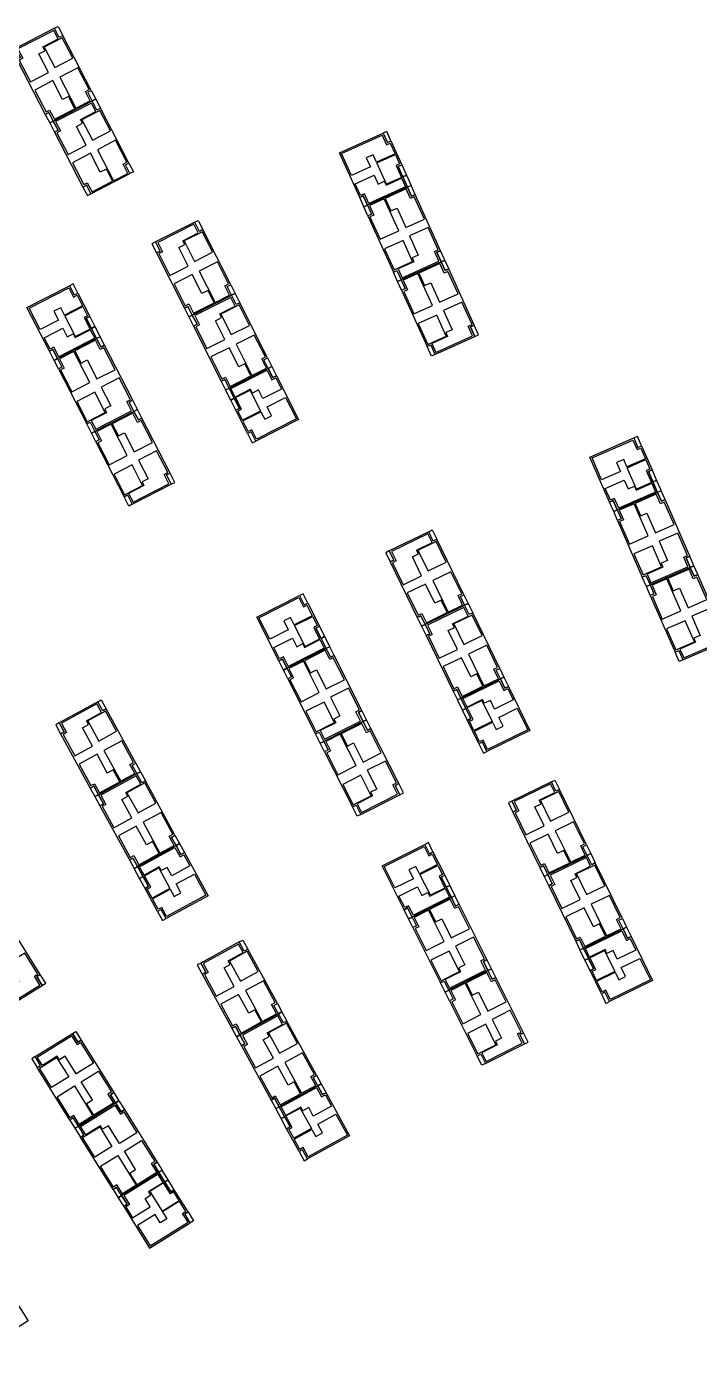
# Model space of a CAD drawing. Header units: millimetres. Extents: x 2243236 to 2245245, y 377909 to 380965.
# Drawn here: x 2244825.4 to 2245019.8, y 378520.7 to 378901.6 of the extents above; entities that cross this region are included whole.
import ezdxf

# ---------------------------------------------------------------- set-up
doc = ezdxf.new("R2010")
doc.units = ezdxf.units.MM
doc.layers.add('планировка_квартир_1_тип_контур', color=249, linetype='Continuous')

msp = doc.modelspace()

# ---------------------------------------------------------------- linework, layer by layer
at = {"layer": 'планировка_квартир_1_тип_контур', "color": 8}
for points in [[(2244844.43, 378880.13), (2244843.15, 378882.61), (2244844.16, 378883.14), (2244835.94, 378898.97), (2244834.93, 378898.45), (2244833.55, 378901.1), (2244822.31, 378895.27), (2244822.31, 378895.27), (2244823.69, 378892.61), (2244822.67, 378892.08), (2244830.89, 378876.25), (2244831.91, 378876.78), (2244833.19, 378874.3), (2244844.43, 378880.13)], [(2244855.31, 378859.17), (2244854.03, 378861.65), (2244855.04, 378862.17), (2244846.82, 378878.01), (2244845.81, 378877.48), (2244844.43, 378880.13), (2244833.19, 378874.3), (2244833.19, 378874.3), (2244834.57, 378871.65), (2244833.55, 378871.12), (2244841.77, 378855.28), (2244842.79, 378855.81), (2244844.07, 378853.34), (2244855.31, 378859.17)], [(2244923.91, 378850.02), (2244925.06, 378847.47), (2244924.02, 378847), (2244931.37, 378830.75), (2244932.41, 378831.22), (2244933.64, 378828.5), (2244945.18, 378833.71), (2244945.18, 378833.71), (2244943.95, 378836.44), (2244945, 378836.91), (2244937.64, 378853.17), (2244936.6, 378852.69), (2244935.45, 378855.24), (2244923.91, 378850.02)], [(2244884.64, 378824.04), (2244883.39, 378826.53), (2244884.41, 378827.05), (2244876.39, 378842.98), (2244875.37, 378842.47), (2244874.02, 378845.14), (2244862.71, 378839.45), (2244862.71, 378839.45), (2244864.06, 378836.78), (2244863.03, 378836.26), (2244871.05, 378820.32), (2244872.08, 378820.84), (2244873.33, 378818.35), (2244884.64, 378824.04)], [(2244933.64, 378828.5), (2244934.79, 378825.95), (2244933.75, 378825.48), (2244941.1, 378809.23), (2244942.14, 378809.7), (2244943.38, 378806.97), (2244954.91, 378812.19), (2244954.91, 378812.19), (2244953.68, 378814.92), (2244954.73, 378815.39), (2244947.38, 378831.65), (2244946.33, 378831.17), (2244945.18, 378833.72), (2244933.64, 378828.5)], [(2244895.26, 378802.94), (2244894.01, 378805.44), (2244895.03, 378805.95), (2244887.01, 378821.88), (2244885.99, 378821.37), (2244884.64, 378824.04), (2244873.33, 378818.35), (2244873.33, 378818.35), (2244874.68, 378815.68), (2244873.65, 378815.16), (2244881.67, 378799.22), (2244882.7, 378799.74), (2244883.95, 378797.25), (2244895.26, 378802.94)], [(2244834.43, 378805.79), (2244835.7, 378803.31), (2244834.68, 378802.78), (2244842.83, 378786.91), (2244843.84, 378787.43), (2244845.21, 378784.77), (2244856.47, 378790.55), (2244856.47, 378790.55), (2244855.11, 378793.21), (2244856.13, 378793.74), (2244847.99, 378809.61), (2244846.97, 378809.08), (2244845.69, 378811.57), (2244834.43, 378805.79)], [(2244845.21, 378784.77), (2244846.48, 378782.29), (2244845.46, 378781.77), (2244853.61, 378765.89), (2244854.62, 378766.42), (2244855.99, 378763.75), (2244867.26, 378769.53), (2244867.26, 378769.53), (2244865.89, 378772.19), (2244866.91, 378772.72), (2244858.77, 378788.59), (2244857.75, 378788.07), (2244856.47, 378790.55), (2244845.21, 378784.77)], [(2244996.01, 378762.1), (2244997.13, 378759.55), (2244996.08, 378759.09), (2245003.23, 378742.74), (2245004.27, 378743.2), (2245005.47, 378740.46), (2245017.08, 378745.53), (2245017.08, 378745.53), (2245015.88, 378748.27), (2245016.93, 378748.73), (2245009.79, 378765.08), (2245008.73, 378764.62), (2245007.62, 378767.18), (2244996.01, 378762.1)], [(2244951.92, 378734.59), (2244950.7, 378737.1), (2244951.73, 378737.6), (2244943.92, 378753.63), (2244942.89, 378753.13), (2244941.58, 378755.82), (2244930.19, 378750.28), (2244930.19, 378750.28), (2244931.5, 378747.59), (2244930.47, 378747.09), (2244938.28, 378731.05), (2244939.32, 378731.55), (2244940.54, 378729.04), (2244951.92, 378734.59)], [(2245005.47, 378740.46), (2245006.59, 378737.9), (2245005.54, 378737.45), (2245012.69, 378721.1), (2245013.73, 378721.56), (2245014.93, 378718.82), (2245026.54, 378723.89), (2245026.54, 378723.89), (2245025.34, 378726.63), (2245026.39, 378727.09), (2245019.25, 378743.43), (2245018.19, 378742.97), (2245017.08, 378745.53), (2245005.47, 378740.46)], [(2244962.27, 378713.35), (2244961.04, 378715.86), (2244962.07, 378716.36), (2244954.26, 378732.4), (2244953.23, 378731.9), (2244951.92, 378734.59), (2244940.54, 378729.04), (2244940.54, 378729.04), (2244941.85, 378726.35), (2244940.81, 378725.85), (2244948.62, 378709.81), (2244949.66, 378710.31), (2244950.88, 378707.81), (2244962.27, 378713.35)], [(2244900.66, 378716.42), (2244901.92, 378713.93), (2244900.9, 378713.42), (2244908.93, 378697.49), (2244909.95, 378698), (2244911.3, 378695.33), (2244922.6, 378701.03), (2244922.6, 378701.03), (2244921.26, 378703.7), (2244922.28, 378704.22), (2244914.25, 378720.15), (2244913.22, 378719.63), (2244911.97, 378722.13), (2244900.66, 378716.42)], [(2244857.33, 378686.01), (2244856, 378688.46), (2244857, 378689.01), (2244848.45, 378704.67), (2244847.45, 378704.12), (2244846.01, 378706.75), (2244834.9, 378700.68), (2244834.9, 378700.68), (2244836.33, 378698.05), (2244835.32, 378697.5), (2244843.87, 378681.84), (2244844.88, 378682.39), (2244846.22, 378679.94), (2244857.33, 378686.01)], [(2244911.3, 378695.33), (2244912.55, 378692.84), (2244911.53, 378692.33), (2244919.57, 378676.4), (2244920.59, 378676.91), (2244921.93, 378674.24), (2244933.24, 378679.94), (2244933.24, 378679.94), (2244931.89, 378682.61), (2244932.92, 378683.13), (2244924.89, 378699.06), (2244923.86, 378698.54), (2244922.6, 378701.03), (2244911.3, 378695.33)], [(2244868.65, 378665.28), (2244867.32, 378667.73), (2244868.32, 378668.28), (2244859.77, 378683.94), (2244858.77, 378683.39), (2244857.33, 378686.01), (2244846.22, 378679.94), (2244846.22, 378679.94), (2244847.65, 378677.32), (2244846.64, 378676.77), (2244855.19, 378661.11), (2244856.2, 378661.66), (2244857.54, 378659.21), (2244868.65, 378665.28)], [(2244987.32, 378662.43), (2244986.1, 378664.94), (2244987.12, 378665.44), (2244979.31, 378681.47), (2244978.29, 378680.97), (2244976.98, 378683.66), (2244965.59, 378678.12), (2244965.59, 378678.12), (2244966.9, 378675.43), (2244965.87, 378674.93), (2244973.68, 378658.89), (2244974.71, 378659.39), (2244975.93, 378656.88), (2244987.32, 378662.43)], [(2244997.66, 378641.19), (2244996.44, 378643.7), (2244997.47, 378644.2), (2244989.65, 378660.24), (2244988.63, 378659.74), (2244987.32, 378662.43), (2244975.93, 378656.88), (2244975.93, 378656.88), (2244977.24, 378654.19), (2244976.21, 378653.69), (2244984.02, 378637.65), (2244985.06, 378638.15), (2244986.28, 378635.64), (2244997.66, 378641.19)], [(2244936.78, 378644.62), (2244938.03, 378642.12), (2244937.01, 378641.61), (2244945, 378625.66), (2244946.02, 378626.17), (2244947.36, 378623.5), (2244958.68, 378629.17), (2244958.68, 378629.17), (2244957.34, 378631.84), (2244958.37, 378632.36), (2244950.38, 378648.31), (2244949.35, 378647.79), (2244948.1, 378650.29), (2244936.78, 378644.62)], [(2244806.79, 378638.28), (2244808.26, 378635.91), (2244807.29, 378635.31), (2244816.72, 378620.16), (2244817.69, 378620.77), (2244819.27, 378618.23), (2244830.02, 378624.92), (2244830.02, 378624.92), (2244828.44, 378627.46), (2244829.42, 378628.07), (2244819.99, 378643.21), (2244819.01, 378642.6), (2244817.54, 378644.97), (2244806.79, 378638.28)], [(2244898.2, 378616.71), (2244896.87, 378619.16), (2244897.87, 378619.71), (2244889.32, 378635.36), (2244888.32, 378634.82), (2244886.88, 378637.44), (2244875.77, 378631.37), (2244875.77, 378631.37), (2244877.2, 378628.75), (2244876.19, 378628.2), (2244884.74, 378612.54), (2244885.75, 378613.09), (2244887.09, 378610.64), (2244898.2, 378616.71)], [(2244947.36, 378623.5), (2244948.61, 378621), (2244947.59, 378620.49), (2244955.58, 378604.54), (2244956.6, 378605.05), (2244957.94, 378602.38), (2244969.26, 378608.05), (2244969.26, 378608.05), (2244967.92, 378610.73), (2244968.95, 378611.24), (2244960.96, 378627.19), (2244959.93, 378626.68), (2244958.68, 378629.17), (2244947.36, 378623.5)], [(2244909.52, 378595.98), (2244908.18, 378598.43), (2244909.19, 378598.97), (2244900.64, 378614.63), (2244899.64, 378614.08), (2244898.2, 378616.71), (2244887.09, 378610.64), (2244887.09, 378610.64), (2244888.52, 378608.02), (2244887.51, 378607.47), (2244896.06, 378591.81), (2244897.07, 378592.36), (2244898.41, 378589.91), (2244909.52, 378595.98)], [(2244840.43, 378584.31), (2244838.96, 378586.68), (2244837.99, 378586.07), (2244828.56, 378601.22), (2244829.53, 378601.82), (2244827.95, 378604.36), (2244838.7, 378611.05), (2244838.7, 378611.05), (2244840.28, 378608.52), (2244841.25, 378609.12), (2244850.68, 378593.98), (2244849.71, 378593.37), (2244851.18, 378591), (2244840.43, 378584.31)], [(2244852.92, 378564.26), (2244851.44, 378566.63), (2244850.48, 378566.02), (2244841.05, 378581.17), (2244842.01, 378581.77), (2244840.43, 378584.31), (2244851.18, 378591), (2244851.18, 378591), (2244852.76, 378588.46), (2244853.74, 378589.07), (2244863.17, 378573.93), (2244862.19, 378573.32), (2244863.67, 378570.95), (2244852.92, 378564.26)]]:
    msp.add_lwpolyline(points, dxfattribs=at)
at = {"layer": 'планировка_квартир_1_тип_контур', "color": 1}
for points in [[(2244822.99, 378895.12), (2244824.39, 378892.44), (2244823.35, 378891.9), (2244826.6, 378885.63), (2244831.81, 378888.34), (2244829.02, 378893.72), (2244830.76, 378894.62), (2244830.2, 378895.7), (2244834.63, 378898), (2244833.34, 378900.49)], [(2244833.87, 378874.16), (2244835.27, 378871.48), (2244834.22, 378870.94), (2244837.48, 378864.67), (2244842.69, 378867.37), (2244839.9, 378872.75), (2244841.64, 378873.66), (2244841.08, 378874.74), (2244845.51, 378877.03), (2244844.22, 378879.52)], [(2244919.27, 378858.62), (2244916.42, 378864.92), (2244928.17, 378870.24), (2244929.41, 378867.5), (2244930.45, 378867.97), (2244931.86, 378864.86), (2244926.54, 378862.45), (2244925.56, 378864.61), (2244923.54, 378863.7), (2244924.72, 378861.09)], [(2244863.39, 378839.29), (2244864.75, 378836.59), (2244863.7, 378836.07), (2244866.88, 378829.76), (2244872.12, 378832.4), (2244869.4, 378837.81), (2244871.15, 378838.7), (2244870.61, 378839.79), (2244875.06, 378842.03), (2244873.8, 378844.53)], [(2244944.51, 378833.9), (2244943.26, 378836.65), (2244944.33, 378837.13), (2244941.42, 378843.57), (2244936.07, 378841.15), (2244938.57, 378835.62), (2244936.78, 378834.81), (2244937.28, 378833.7), (2244932.74, 378831.65), (2244933.89, 378829.1)], [(2244829.37, 378814.15), (2244826.21, 378820.31), (2244837.69, 378826.19), (2244839.06, 378823.52), (2244840.08, 378824.04), (2244841.64, 378821), (2244836.44, 378818.33), (2244835.36, 378820.44), (2244833.39, 378819.43), (2244834.69, 378816.89)], [(2244874.01, 378818.19), (2244875.37, 378815.5), (2244874.32, 378814.97), (2244877.5, 378808.66), (2244882.74, 378811.3), (2244880.02, 378816.71), (2244881.77, 378817.6), (2244881.23, 378818.69), (2244885.68, 378820.93), (2244884.42, 378823.43)], [(2244954.24, 378812.38), (2244953, 378815.13), (2244954.07, 378815.61), (2244951.16, 378822.04), (2244945.81, 378819.62), (2244948.3, 378814.1), (2244946.51, 378813.29), (2244947.01, 378812.18), (2244942.47, 378810.13), (2244943.63, 378807.57)], [(2244855.79, 378790.7), (2244854.42, 378793.39), (2244855.46, 378793.92), (2244852.24, 378800.2), (2244847.01, 378797.53), (2244849.78, 378792.13), (2244848.03, 378791.24), (2244848.58, 378790.15), (2244844.15, 378787.88), (2244845.43, 378785.38)], [(2244900.26, 378794.54), (2244903.37, 378788.36), (2244891.85, 378782.56), (2244890.5, 378785.25), (2244889.48, 378784.73), (2244887.94, 378787.79), (2244893.15, 378790.41), (2244894.22, 378788.3), (2244896.2, 378789.29), (2244894.91, 378791.85)], [(2244991.48, 378770.77), (2244988.71, 378777.1), (2245000.53, 378782.27), (2245001.74, 378779.52), (2245002.78, 378779.97), (2245004.15, 378776.84), (2244998.8, 378774.5), (2244997.85, 378776.67), (2244995.82, 378775.79), (2244996.97, 378773.17)], [(2244866.57, 378769.68), (2244865.2, 378772.37), (2244866.24, 378772.91), (2244863.02, 378779.19), (2244857.79, 378776.51), (2244860.56, 378771.12), (2244858.81, 378770.22), (2244859.36, 378769.13), (2244854.93, 378766.86), (2244856.21, 378764.37)], [(2244930.87, 378750.11), (2244932.19, 378747.4), (2244931.14, 378746.89), (2244934.23, 378740.54), (2244939.51, 378743.11), (2244936.86, 378748.56), (2244938.63, 378749.42), (2244938.09, 378750.51), (2244942.57, 378752.7), (2244941.35, 378755.22)], [(2245016.41, 378745.72), (2245015.2, 378748.49), (2245016.27, 378748.96), (2245013.44, 378755.43), (2245008.06, 378753.08), (2245010.49, 378747.52), (2245008.69, 378746.74), (2245009.17, 378745.62), (2245004.61, 378743.62), (2245005.73, 378741.06)], [(2244895.66, 378724.82), (2244892.54, 378731), (2244904.06, 378736.81), (2244905.41, 378734.12), (2244906.43, 378734.64), (2244907.97, 378731.58), (2244902.76, 378728.95), (2244901.69, 378731.07), (2244899.72, 378730.07), (2244901, 378727.52)], [(2244941.21, 378728.88), (2244942.54, 378726.16), (2244941.48, 378725.65), (2244944.58, 378719.3), (2244949.85, 378721.87), (2244947.2, 378727.32), (2244948.97, 378728.18), (2244948.44, 378729.28), (2244952.92, 378731.46), (2244951.69, 378733.98)], [(2245025.87, 378724.08), (2245024.66, 378726.85), (2245025.73, 378727.32), (2245022.9, 378733.78), (2245017.52, 378731.43), (2245019.95, 378725.88), (2245018.15, 378725.09), (2245018.63, 378723.98), (2245014.07, 378721.98), (2245015.19, 378719.41)], [(2244921.92, 378701.19), (2244920.56, 378703.88), (2244921.61, 378704.41), (2244918.43, 378710.72), (2244913.19, 378708.07), (2244915.92, 378702.66), (2244914.16, 378701.78), (2244914.71, 378700.69), (2244910.26, 378698.44), (2244911.52, 378695.94)], [(2244835.58, 378700.54), (2244837.03, 378697.89), (2244836, 378697.33), (2244839.39, 378691.14), (2244844.54, 378693.95), (2244841.64, 378699.27), (2244843.36, 378700.21), (2244842.78, 378701.28), (2244847.15, 378703.67), (2244845.81, 378706.13)], [(2244967.15, 378704.88), (2244970.18, 378698.66), (2244958.58, 378693.02), (2244957.27, 378695.72), (2244956.24, 378695.22), (2244954.74, 378698.29), (2244959.99, 378700.85), (2244961.03, 378698.72), (2244963.02, 378699.69), (2244961.77, 378702.26)], [(2244932.56, 378680.1), (2244931.2, 378682.79), (2244932.25, 378683.32), (2244929.07, 378689.63), (2244923.83, 378686.98), (2244926.55, 378681.57), (2244924.8, 378680.69), (2244925.35, 378679.6), (2244920.89, 378677.35), (2244922.16, 378674.85)], [(2244846.9, 378679.81), (2244848.35, 378677.16), (2244847.32, 378676.6), (2244850.71, 378670.4), (2244855.86, 378673.22), (2244852.95, 378678.54), (2244854.68, 378679.48), (2244854.1, 378680.55), (2244858.47, 378682.94), (2244857.13, 378685.4)], [(2244966.27, 378677.95), (2244967.59, 378675.24), (2244966.54, 378674.73), (2244969.63, 378668.38), (2244974.91, 378670.95), (2244972.25, 378676.4), (2244974.02, 378677.26), (2244973.49, 378678.35), (2244977.97, 378680.54), (2244976.74, 378683.06)], [(2244931.8, 378653.03), (2244928.7, 378659.21), (2244940.23, 378664.99), (2244941.58, 378662.3), (2244942.6, 378662.82), (2244944.13, 378659.76), (2244938.91, 378657.14), (2244937.85, 378659.26), (2244935.87, 378658.27), (2244937.15, 378655.71)], [(2244976.61, 378656.72), (2244977.93, 378654), (2244976.88, 378653.49), (2244979.97, 378647.14), (2244985.25, 378649.71), (2244982.6, 378655.16), (2244984.37, 378656.02), (2244983.83, 378657.12), (2244988.31, 378659.3), (2244987.09, 378661.82)], [(2244873.93, 378657.05), (2244877.24, 378650.98), (2244865.92, 378644.8), (2244864.48, 378647.44), (2244863.48, 378646.89), (2244861.84, 378649.89), (2244866.96, 378652.69), (2244868.1, 378650.61), (2244870.04, 378651.67), (2244868.67, 378654.18)], [(2244876.45, 378631.24), (2244877.9, 378628.59), (2244876.87, 378628.03), (2244880.25, 378621.83), (2244885.41, 378624.64), (2244882.5, 378629.96), (2244884.23, 378630.91), (2244883.65, 378631.98), (2244888.02, 378634.36), (2244886.68, 378636.82)], [(2244958, 378629.33), (2244956.65, 378632.03), (2244957.7, 378632.55), (2244954.53, 378638.86), (2244949.29, 378636.23), (2244952, 378630.82), (2244950.24, 378629.94), (2244950.79, 378628.85), (2244946.33, 378626.61), (2244947.58, 378624.11)], [(2244829.33, 378625.01), (2244827.74, 378627.58), (2244828.73, 378628.2), (2244825, 378634.19), (2244820.02, 378631.09), (2244823.22, 378625.94), (2244821.55, 378624.9), (2244822.19, 378623.87), (2244817.96, 378621.23), (2244819.44, 378618.85)], [(2245002.55, 378632.72), (2245005.57, 378626.5), (2244993.98, 378620.86), (2244992.66, 378623.56), (2244991.64, 378623.06), (2244990.14, 378626.13), (2244995.39, 378628.69), (2244996.42, 378626.56), (2244998.42, 378627.53), (2244997.16, 378630.1)], [(2244968.58, 378608.21), (2244967.23, 378610.91), (2244968.28, 378611.43), (2244965.11, 378617.75), (2244959.87, 378615.12), (2244962.58, 378609.7), (2244960.82, 378608.82), (2244961.37, 378607.73), (2244956.91, 378605.5), (2244958.16, 378602.99)], [(2244887.77, 378610.51), (2244889.22, 378607.86), (2244888.19, 378607.3), (2244891.57, 378601.1), (2244896.73, 378603.91), (2244893.82, 378609.23), (2244895.55, 378610.17), (2244894.97, 378611.24), (2244899.34, 378613.63), (2244898, 378616.09)], [(2244838.47, 378610.39), (2244840.07, 378607.83), (2244841.07, 378608.45), (2244844.8, 378602.46), (2244839.82, 378599.35), (2244836.61, 378604.5), (2244834.94, 378603.46), (2244834.3, 378604.49), (2244830.07, 378601.85), (2244828.58, 378604.23)], [(2244850.96, 378590.34), (2244852.56, 378587.78), (2244853.55, 378588.4), (2244857.29, 378582.4), (2244852.3, 378579.3), (2244849.1, 378584.44), (2244847.43, 378583.4), (2244846.78, 378584.44), (2244842.55, 378581.8), (2244841.07, 378584.18)], [(2244914.79, 378587.74), (2244918.11, 378581.68), (2244906.79, 378575.49), (2244905.35, 378578.13), (2244904.34, 378577.58), (2244902.71, 378580.59), (2244907.83, 378583.38), (2244908.97, 378581.3), (2244910.91, 378582.36), (2244909.54, 378584.87)], [(2244857.5, 378555.62), (2244861.15, 378549.75), (2244872.1, 378556.57), (2244870.51, 378559.12), (2244871.48, 378559.72), (2244869.67, 378562.62), (2244864.72, 378559.54), (2244865.97, 378557.53), (2244864.09, 378556.36), (2244862.58, 378558.78)]]:
    msp.add_lwpolyline(points, close=True, dxfattribs=at)
at = {"layer": 'планировка_квартир_1_тип_контур', "color": 6}
for points in [[(2244833.55, 378901.1), (2244834.57, 378901.63), (2244835.94, 378898.97), (2244834.93, 378898.45), (2244833.55, 378901.1)], [(2244843.15, 378882.61), (2244844.16, 378883.14), (2244845.45, 378880.66), (2244844.43, 378880.13)], [(2244844.43, 378880.13), (2244845.45, 378880.66), (2244846.82, 378878.01), (2244845.81, 378877.48), (2244844.43, 378880.13)], [(2244830.89, 378876.25), (2244832.17, 378873.77), (2244833.19, 378874.3), (2244831.91, 378876.78)], [(2244833.55, 378871.12), (2244834.57, 378871.65), (2244833.19, 378874.3), (2244832.17, 378873.77)], [(2244929.63, 378868.11), (2244930.67, 378868.58), (2244929.44, 378871.32), (2244928.39, 378870.85)], [(2244929.63, 378868.11), (2244930.67, 378868.58), (2244929.44, 378871.32), (2244928.39, 378870.85)], [(2244854.03, 378861.65), (2244855.04, 378862.17), (2244856.33, 378859.69), (2244855.31, 378859.17)], [(2244934.11, 378858.22), (2244932.74, 378861.24), (2244933.78, 378861.71), (2244935.15, 378858.69)], [(2244934.11, 378858.22), (2244932.74, 378861.24), (2244933.78, 378861.71), (2244935.15, 378858.69)], [(2244935.45, 378855.24), (2244934.11, 378858.22), (2244935.15, 378858.69), (2244936.49, 378855.71)], [(2244935.45, 378855.24), (2244934.11, 378858.22), (2244935.15, 378858.69), (2244936.49, 378855.71)], [(2244841.77, 378855.28), (2244843.05, 378852.81), (2244844.07, 378853.34), (2244842.79, 378855.81)], [(2244937.64, 378853.17), (2244936.49, 378855.71), (2244935.45, 378855.24), (2244936.6, 378852.69)], [(2244922.87, 378849.55), (2244921.65, 378852.23), (2244922.69, 378852.7), (2244923.91, 378850.02)], [(2244922.87, 378849.55), (2244921.65, 378852.23), (2244922.69, 378852.7), (2244923.91, 378850.02)], [(2244925.06, 378847.47), (2244924.02, 378847), (2244922.87, 378849.55), (2244923.91, 378850.02)], [(2244874.02, 378845.14), (2244875.04, 378845.65), (2244876.39, 378842.98), (2244875.37, 378842.47), (2244874.02, 378845.14)], [(2244863.03, 378836.26), (2244864.06, 378836.78), (2244862.71, 378839.45), (2244861.68, 378838.93)], [(2244945, 378836.91), (2244943.95, 378836.44), (2244945.18, 378833.71), (2244946.23, 378834.19)], [(2244947.38, 378831.65), (2244946.23, 378834.19), (2244945.18, 378833.72), (2244946.33, 378831.17)], [(2244933.64, 378828.5), (2244932.6, 378828.03), (2244931.37, 378830.75), (2244932.41, 378831.22), (2244933.64, 378828.5)], [(2244839.25, 378824.14), (2244840.27, 378824.66), (2244838.9, 378827.33), (2244837.88, 378826.81)], [(2244839.25, 378824.14), (2244840.27, 378824.66), (2244838.9, 378827.33), (2244837.88, 378826.81)], [(2244883.39, 378826.53), (2244884.41, 378827.05), (2244885.66, 378824.56), (2244884.64, 378824.04)], [(2244934.79, 378825.95), (2244933.75, 378825.48), (2244932.6, 378828.03), (2244933.64, 378828.5)], [(2244884.64, 378824.04), (2244885.66, 378824.56), (2244887.01, 378821.88), (2244885.99, 378821.37), (2244884.64, 378824.04)], [(2244871.05, 378820.32), (2244872.3, 378817.83), (2244873.33, 378818.35), (2244872.08, 378820.84)], [(2244844.21, 378814.48), (2244842.69, 378817.44), (2244843.71, 378817.96), (2244845.22, 378815)], [(2244844.21, 378814.48), (2244842.69, 378817.44), (2244843.71, 378817.96), (2244845.22, 378815)], [(2244845.69, 378811.57), (2244844.21, 378814.48), (2244845.22, 378815), (2244846.72, 378812.09)], [(2244845.69, 378811.57), (2244844.21, 378814.48), (2244845.22, 378815), (2244846.72, 378812.09)], [(2244873.65, 378815.16), (2244874.68, 378815.68), (2244873.33, 378818.35), (2244872.3, 378817.83)], [(2244954.73, 378815.39), (2244953.68, 378814.92), (2244954.91, 378812.19), (2244955.96, 378812.67)], [(2244847.99, 378809.61), (2244846.72, 378812.09), (2244845.69, 378811.57), (2244846.97, 378809.08)], [(2244833.41, 378805.27), (2244832.07, 378807.89), (2244833.08, 378808.41), (2244834.43, 378805.79)], [(2244833.41, 378805.27), (2244832.07, 378807.89), (2244833.08, 378808.41), (2244834.43, 378805.79)], [(2244943.38, 378806.97), (2244942.34, 378806.5), (2244941.1, 378809.23), (2244942.14, 378809.7), (2244943.38, 378806.97)], [(2244835.7, 378803.31), (2244834.68, 378802.78), (2244833.41, 378805.27), (2244834.43, 378805.79)], [(2244894.01, 378805.44), (2244895.03, 378805.95), (2244896.28, 378803.46), (2244895.26, 378802.94)], [(2244896.28, 378803.46), (2244897.61, 378800.83), (2244896.59, 378800.31), (2244895.26, 378802.94)], [(2244896.28, 378803.46), (2244897.61, 378800.83), (2244896.59, 378800.31), (2244895.26, 378802.94)], [(2244881.67, 378799.22), (2244882.93, 378796.73), (2244883.95, 378797.25), (2244882.7, 378799.74)], [(2244883.95, 378797.25), (2244885.42, 378794.32), (2244884.4, 378793.81), (2244882.93, 378796.73)], [(2244883.95, 378797.25), (2244885.42, 378794.32), (2244884.4, 378793.81), (2244882.93, 378796.73)], [(2244856.13, 378793.74), (2244855.11, 378793.21), (2244856.47, 378790.55), (2244857.5, 378791.08)], [(2244885.42, 378794.32), (2244886.91, 378791.36), (2244885.89, 378790.85), (2244884.4, 378793.81)], [(2244885.42, 378794.32), (2244886.91, 378791.36), (2244885.89, 378790.85), (2244884.4, 378793.81)], [(2244858.77, 378788.59), (2244857.5, 378791.08), (2244856.47, 378790.55), (2244857.75, 378788.07)], [(2244845.21, 378784.77), (2244844.19, 378784.25), (2244842.83, 378786.91), (2244843.84, 378787.43), (2244845.21, 378784.77)], [(2244846.48, 378782.29), (2244845.46, 378781.77), (2244844.19, 378784.25), (2244845.21, 378784.77)], [(2244890.3, 378784.63), (2244889.28, 378784.12), (2244890.63, 378781.43), (2244891.65, 378781.95)], [(2244890.3, 378784.63), (2244889.28, 378784.12), (2244890.63, 378781.43), (2244891.65, 378781.95)], [(2245001.97, 378780.12), (2245003.02, 378780.58), (2245001.81, 378783.33), (2245000.76, 378782.87)], [(2245001.97, 378780.12), (2245003.02, 378780.58), (2245001.81, 378783.33), (2245000.76, 378782.87)], [(2245006.31, 378770.18), (2245004.99, 378773.22), (2245006.03, 378773.67), (2245007.36, 378770.63)], [(2245006.31, 378770.18), (2245004.99, 378773.22), (2245006.03, 378773.67), (2245007.36, 378770.63)], [(2244866.91, 378772.72), (2244865.89, 378772.19), (2244867.26, 378769.53), (2244868.28, 378770.06)], [(2245007.62, 378767.18), (2245006.31, 378770.18), (2245007.36, 378770.63), (2245008.67, 378767.64)], [(2245007.62, 378767.18), (2245006.31, 378770.18), (2245007.36, 378770.63), (2245008.67, 378767.64)], [(2244855.99, 378763.75), (2244854.97, 378763.23), (2244853.61, 378765.89), (2244854.62, 378766.42), (2244855.99, 378763.75)], [(2245009.79, 378765.08), (2245008.67, 378767.64), (2245007.62, 378767.18), (2245008.73, 378764.62)], [(2244994.97, 378761.65), (2244993.79, 378764.34), (2244994.83, 378764.8), (2244996.01, 378762.1)], [(2244994.97, 378761.65), (2244993.79, 378764.34), (2244994.83, 378764.8), (2244996.01, 378762.1)], [(2244997.13, 378759.55), (2244996.08, 378759.09), (2244994.97, 378761.65), (2244996.01, 378762.1)], [(2244941.58, 378755.82), (2244942.61, 378756.32), (2244943.92, 378753.63), (2244942.89, 378753.13), (2244941.58, 378755.82)], [(2244930.47, 378747.09), (2244931.5, 378747.59), (2244930.19, 378750.28), (2244929.16, 378749.77)], [(2245016.93, 378748.73), (2245015.88, 378748.27), (2245017.08, 378745.53), (2245018.13, 378745.99)], [(2245005.47, 378740.46), (2245004.43, 378740), (2245003.23, 378742.74), (2245004.27, 378743.2), (2245005.47, 378740.46)], [(2245019.25, 378743.43), (2245018.13, 378745.99), (2245017.08, 378745.53), (2245018.19, 378742.97)], [(2245006.59, 378737.9), (2245005.54, 378737.45), (2245004.43, 378740), (2245005.47, 378740.46)], [(2244905.61, 378734.74), (2244906.63, 378735.25), (2244905.28, 378737.94), (2244904.26, 378737.42)], [(2244905.61, 378734.74), (2244906.63, 378735.25), (2244905.28, 378737.94), (2244904.26, 378737.42)], [(2244950.7, 378737.1), (2244951.73, 378737.6), (2244952.95, 378735.09), (2244951.92, 378734.59)], [(2244951.92, 378734.59), (2244952.95, 378735.09), (2244954.26, 378732.4), (2244953.23, 378731.9), (2244951.92, 378734.59)], [(2244938.28, 378731.05), (2244939.5, 378728.54), (2244940.54, 378729.04), (2244939.32, 378731.55)], [(2244910.5, 378725.05), (2244909.01, 378728.01), (2244910.03, 378728.53), (2244911.52, 378725.56)], [(2244910.5, 378725.05), (2244909.01, 378728.01), (2244910.03, 378728.53), (2244911.52, 378725.56)], [(2244940.81, 378725.85), (2244941.85, 378726.35), (2244940.54, 378729.04), (2244939.5, 378728.54)], [(2244911.97, 378722.13), (2244910.5, 378725.05), (2244911.52, 378725.56), (2244912.99, 378722.64)], [(2244911.97, 378722.13), (2244910.5, 378725.05), (2244911.52, 378725.56), (2244912.99, 378722.64)], [(2244914.25, 378720.15), (2244912.99, 378722.64), (2244911.97, 378722.13), (2244913.22, 378719.63)], [(2245014.93, 378718.82), (2245013.89, 378718.36), (2245012.69, 378721.1), (2245013.73, 378721.56), (2245014.93, 378718.82)], [(2244899.64, 378715.91), (2244898.31, 378718.54), (2244899.33, 378719.05), (2244900.66, 378716.42)], [(2244899.64, 378715.91), (2244898.31, 378718.54), (2244899.33, 378719.05), (2244900.66, 378716.42)], [(2244901.92, 378713.93), (2244900.9, 378713.42), (2244899.64, 378715.91), (2244900.66, 378716.42)], [(2244961.04, 378715.86), (2244962.07, 378716.36), (2244963.29, 378713.85), (2244962.27, 378713.35)], [(2244963.29, 378713.85), (2244964.58, 378711.2), (2244963.55, 378710.7), (2244962.27, 378713.35)], [(2244963.29, 378713.85), (2244964.58, 378711.2), (2244963.55, 378710.7), (2244962.27, 378713.35)], [(2244948.62, 378709.81), (2244949.85, 378707.3), (2244950.88, 378707.81), (2244949.66, 378710.31)], [(2244846.01, 378706.75), (2244847.02, 378707.29), (2244848.45, 378704.67), (2244847.45, 378704.12), (2244846.01, 378706.75)], [(2244950.88, 378707.81), (2244952.31, 378704.86), (2244951.28, 378704.36), (2244949.85, 378707.3)], [(2244950.88, 378707.81), (2244952.31, 378704.86), (2244951.28, 378704.36), (2244949.85, 378707.3)], [(2244952.31, 378704.86), (2244953.76, 378701.88), (2244952.73, 378701.38), (2244951.28, 378704.36)], [(2244952.31, 378704.86), (2244953.76, 378701.88), (2244952.73, 378701.38), (2244951.28, 378704.36)], [(2244922.28, 378704.22), (2244921.26, 378703.7), (2244922.6, 378701.03), (2244923.63, 378701.55)], [(2244924.89, 378699.06), (2244923.63, 378701.55), (2244922.6, 378701.03), (2244923.86, 378698.54)], [(2244835.32, 378697.5), (2244836.33, 378698.05), (2244834.9, 378700.68), (2244833.89, 378700.13)], [(2244911.3, 378695.33), (2244910.28, 378694.82), (2244908.93, 378697.49), (2244909.95, 378698), (2244911.3, 378695.33)], [(2244912.55, 378692.84), (2244911.53, 378692.33), (2244910.28, 378694.82), (2244911.3, 378695.33)], [(2244957.06, 378695.11), (2244956.03, 378694.61), (2244957.35, 378691.9), (2244958.37, 378692.4)], [(2244957.06, 378695.11), (2244956.03, 378694.61), (2244957.35, 378691.9), (2244958.37, 378692.4)], [(2244856, 378688.46), (2244857, 378689.01), (2244858.34, 378686.56), (2244857.33, 378686.01)], [(2244857.33, 378686.01), (2244858.34, 378686.56), (2244859.77, 378683.94), (2244858.77, 378683.39), (2244857.33, 378686.01)], [(2244843.87, 378681.84), (2244845.21, 378679.39), (2244846.22, 378679.94), (2244844.88, 378682.39)], [(2244932.92, 378683.13), (2244931.89, 378682.61), (2244933.24, 378679.94), (2244934.27, 378680.46)], [(2244976.98, 378683.66), (2244978, 378684.16), (2244979.31, 378681.47), (2244978.29, 378680.97), (2244976.98, 378683.66)], [(2244846.64, 378676.77), (2244847.65, 378677.32), (2244846.22, 378679.94), (2244845.21, 378679.39)], [(2244965.87, 378674.93), (2244966.9, 378675.43), (2244965.59, 378678.12), (2244964.56, 378677.61)], [(2244921.93, 378674.24), (2244920.91, 378673.73), (2244919.57, 378676.4), (2244920.59, 378676.91), (2244921.93, 378674.24)], [(2244867.32, 378667.73), (2244868.32, 378668.28), (2244869.66, 378665.83), (2244868.65, 378665.28)], [(2244869.66, 378665.83), (2244871.07, 378663.25), (2244870.06, 378662.7), (2244868.65, 378665.28)], [(2244869.66, 378665.83), (2244871.07, 378663.25), (2244870.06, 378662.7), (2244868.65, 378665.28)], [(2244941.78, 378662.92), (2244942.8, 378663.43), (2244941.46, 378666.12), (2244940.43, 378665.61)], [(2244941.78, 378662.92), (2244942.8, 378663.43), (2244941.46, 378666.12), (2244940.43, 378665.61)], [(2244986.1, 378664.94), (2244987.12, 378665.44), (2244988.35, 378662.93), (2244987.32, 378662.43)], [(2244987.32, 378662.43), (2244988.35, 378662.93), (2244989.65, 378660.24), (2244988.63, 378659.74), (2244987.32, 378662.43)], [(2244855.19, 378661.11), (2244856.53, 378658.66), (2244857.54, 378659.21), (2244856.2, 378661.66)], [(2244857.54, 378659.21), (2244859.1, 378656.34), (2244858.1, 378655.79), (2244856.53, 378658.66)], [(2244857.54, 378659.21), (2244859.1, 378656.34), (2244858.1, 378655.79), (2244856.53, 378658.66)], [(2244973.68, 378658.89), (2244974.9, 378656.38), (2244975.93, 378656.88), (2244974.71, 378659.39)], [(2244859.1, 378656.34), (2244860.69, 378653.42), (2244859.69, 378652.88), (2244858.1, 378655.79)], [(2244859.1, 378656.34), (2244860.69, 378653.42), (2244859.69, 378652.88), (2244858.1, 378655.79)], [(2244946.64, 378653.22), (2244945.16, 378656.19), (2244946.18, 378656.7), (2244947.66, 378653.73)], [(2244946.64, 378653.22), (2244945.16, 378656.19), (2244946.18, 378656.7), (2244947.66, 378653.73)], [(2244976.21, 378653.69), (2244977.24, 378654.19), (2244975.93, 378656.88), (2244974.9, 378656.38)], [(2244948.1, 378650.29), (2244946.64, 378653.22), (2244947.66, 378653.73), (2244949.13, 378650.8)], [(2244948.1, 378650.29), (2244946.64, 378653.22), (2244947.66, 378653.73), (2244949.13, 378650.8)], [(2244950.38, 378648.31), (2244949.13, 378650.8), (2244948.1, 378650.29), (2244949.35, 378647.79)], [(2244864.3, 378646.81), (2244863.3, 378646.27), (2244864.74, 378643.63), (2244865.74, 378644.18)], [(2244864.3, 378646.81), (2244863.3, 378646.27), (2244864.74, 378643.63), (2244865.74, 378644.18)], [(2244935.76, 378644.11), (2244934.44, 378646.74), (2244935.46, 378647.25), (2244936.78, 378644.62)], [(2244935.76, 378644.11), (2244934.44, 378646.74), (2244935.46, 378647.25), (2244936.78, 378644.62)], [(2244938.03, 378642.12), (2244937.01, 378641.61), (2244935.76, 378644.11), (2244936.78, 378644.62)], [(2244996.44, 378643.7), (2244997.47, 378644.2), (2244998.69, 378641.69), (2244997.66, 378641.19)], [(2244998.69, 378641.69), (2244999.98, 378639.04), (2244998.95, 378638.54), (2244997.66, 378641.19)], [(2244998.69, 378641.69), (2244999.98, 378639.04), (2244998.95, 378638.54), (2244997.66, 378641.19)], [(2244886.88, 378637.44), (2244887.89, 378637.99), (2244889.32, 378635.36), (2244888.32, 378634.82), (2244886.88, 378637.44)], [(2244984.02, 378637.65), (2244985.24, 378635.14), (2244986.28, 378635.64), (2244985.06, 378638.15)], [(2244958.37, 378632.36), (2244957.34, 378631.84), (2244958.68, 378629.17), (2244959.71, 378629.69)], [(2244986.28, 378635.64), (2244987.7, 378632.7), (2244986.68, 378632.2), (2244985.24, 378635.14)], [(2244986.28, 378635.64), (2244987.7, 378632.7), (2244986.68, 378632.2), (2244985.24, 378635.14)], [(2244987.7, 378632.7), (2244989.15, 378629.72), (2244988.13, 378629.22), (2244986.68, 378632.2)], [(2244987.7, 378632.7), (2244989.15, 378629.72), (2244988.13, 378629.22), (2244986.68, 378632.2)], [(2244876.19, 378628.2), (2244877.2, 378628.75), (2244875.77, 378631.37), (2244874.76, 378630.82)], [(2244960.96, 378627.19), (2244959.71, 378629.69), (2244958.68, 378629.17), (2244959.93, 378626.68)], [(2244829.42, 378628.07), (2244828.44, 378627.46), (2244830.02, 378624.92), (2244831, 378625.53)], [(2244947.36, 378623.5), (2244946.34, 378622.99), (2244945, 378625.66), (2244946.02, 378626.17), (2244947.36, 378623.5)], [(2244948.61, 378621), (2244947.59, 378620.49), (2244946.34, 378622.99), (2244947.36, 378623.5)], [(2244992.45, 378622.95), (2244991.43, 378622.44), (2244992.74, 378619.74), (2244993.77, 378620.24)], [(2244992.45, 378622.95), (2244991.43, 378622.44), (2244992.74, 378619.74), (2244993.77, 378620.24)], [(2244896.87, 378619.16), (2244897.87, 378619.71), (2244899.2, 378617.26), (2244898.2, 378616.71)], [(2244898.2, 378616.71), (2244899.2, 378617.26), (2244900.64, 378614.63), (2244899.64, 378614.08), (2244898.2, 378616.71)], [(2244841.25, 378609.12), (2244840.28, 378608.52), (2244838.7, 378611.05), (2244839.67, 378611.66)], [(2244884.74, 378612.54), (2244886.08, 378610.09), (2244887.09, 378610.64), (2244885.75, 378613.09)], [(2244887.51, 378607.47), (2244888.52, 378608.02), (2244887.09, 378610.64), (2244886.08, 378610.09)], [(2244968.95, 378611.24), (2244967.92, 378610.73), (2244969.26, 378608.05), (2244970.29, 378608.57)], [(2244827.95, 378604.36), (2244826.98, 378603.76), (2244828.56, 378601.22), (2244829.53, 378601.82), (2244827.95, 378604.36)], [(2244957.94, 378602.38), (2244956.92, 378601.87), (2244955.58, 378604.54), (2244956.6, 378605.05), (2244957.94, 378602.38)], [(2244908.18, 378598.43), (2244909.19, 378598.97), (2244910.52, 378596.52), (2244909.52, 378595.98)], [(2244910.52, 378596.52), (2244911.93, 378593.94), (2244910.93, 378593.39), (2244909.52, 378595.98)], [(2244910.52, 378596.52), (2244911.93, 378593.94), (2244910.93, 378593.39), (2244909.52, 378595.98)], [(2244850.68, 378593.98), (2244852.16, 378591.61), (2244851.18, 378591), (2244849.71, 378593.37)], [(2244853.74, 378589.07), (2244852.76, 378588.46), (2244851.18, 378591), (2244852.16, 378591.61)], [(2244896.06, 378591.81), (2244897.4, 378589.36), (2244898.41, 378589.91), (2244897.07, 378592.36)], [(2244838.96, 378586.68), (2244837.99, 378586.07), (2244839.46, 378583.7), (2244840.43, 378584.31)], [(2244898.41, 378589.91), (2244899.97, 378587.03), (2244898.97, 378586.49), (2244897.4, 378589.36)], [(2244898.41, 378589.91), (2244899.97, 378587.03), (2244898.97, 378586.49), (2244897.4, 378589.36)], [(2244899.97, 378587.03), (2244901.56, 378584.12), (2244900.56, 378583.57), (2244898.97, 378586.49)], [(2244899.97, 378587.03), (2244901.56, 378584.12), (2244900.56, 378583.57), (2244898.97, 378586.49)], [(2244840.43, 378584.31), (2244839.46, 378583.7), (2244841.05, 378581.17), (2244842.01, 378581.77), (2244840.43, 378584.31)], [(2244905.17, 378577.51), (2244904.17, 378576.96), (2244905.61, 378574.32), (2244906.61, 378574.87)], [(2244905.17, 378577.51), (2244904.17, 378576.96), (2244905.61, 378574.32), (2244906.61, 378574.87)], [(2244863.17, 378573.93), (2244864.65, 378571.56), (2244863.67, 378570.95), (2244862.19, 378573.32)], [(2244863.67, 378570.95), (2244865.41, 378568.18), (2244866.38, 378568.78), (2244864.65, 378571.56)], [(2244863.67, 378570.95), (2244865.41, 378568.18), (2244866.38, 378568.78), (2244864.65, 378571.56)], [(2244865.41, 378568.18), (2244867.16, 378565.36), (2244868.13, 378565.97), (2244866.38, 378568.78)], [(2244865.41, 378568.18), (2244867.16, 378565.36), (2244868.13, 378565.97), (2244866.38, 378568.78)], [(2244851.44, 378566.63), (2244850.48, 378566.02), (2244851.95, 378563.65), (2244852.92, 378564.26)], [(2244851.95, 378563.65), (2244853.51, 378561.16), (2244854.48, 378561.76), (2244852.92, 378564.26)], [(2244851.95, 378563.65), (2244853.51, 378561.16), (2244854.48, 378561.76), (2244852.92, 378564.26)], [(2244871.14, 378558.97), (2244872.11, 378559.57), (2244873.7, 378557.02), (2244872.73, 378556.42)], [(2244871.14, 378558.97), (2244872.11, 378559.57), (2244873.7, 378557.02), (2244872.73, 378556.42)]]:
    msp.add_lwpolyline(points, close=True, dxfattribs=at)
at = {"layer": 'планировка_квартир_1_тип_контур', "color": 5}
for points in [[(2244833.63, 378889.77), (2244838.84, 378892.47), (2244835.79, 378898.36), (2244830.58, 378895.65)], [(2244844.51, 378868.8), (2244849.72, 378871.51), (2244846.67, 378877.39), (2244841.46, 378874.69)], [(2244926.64, 378862.23), (2244931.96, 378864.64), (2244933.17, 378861.95), (2244932.13, 378861.48), (2244933.69, 378858.03), (2244929.41, 378856.1)], [(2244873.96, 378833.81), (2244879.2, 378836.45), (2244876.22, 378842.37), (2244870.98, 378839.73)], [(2244934.18, 378839.81), (2244928.83, 378837.4), (2244931.56, 378831.36), (2244936.91, 378833.77)], [(2244836.55, 378818.12), (2244841.75, 378820.78), (2244843.09, 378818.16), (2244842.08, 378817.64), (2244843.8, 378814.28), (2244839.62, 378812.13)], [(2244884.58, 378812.71), (2244889.82, 378815.35), (2244886.84, 378821.27), (2244881.6, 378818.63)], [(2244943.91, 378818.29), (2244938.56, 378815.87), (2244941.29, 378809.83), (2244946.64, 378812.25)], [(2244845.18, 378796.1), (2244839.96, 378793.42), (2244842.99, 378787.52), (2244848.21, 378790.2)], [(2244893.04, 378790.63), (2244887.83, 378788), (2244886.5, 378790.64), (2244887.52, 378791.15), (2244885.82, 378794.53), (2244890.02, 378796.64)], [(2244855.96, 378775.09), (2244850.74, 378772.41), (2244853.77, 378766.51), (2244858.99, 378769.19)], [(2244998.9, 378774.28), (2245004.25, 378776.62), (2245005.43, 378773.91), (2245004.38, 378773.46), (2245005.9, 378769.99), (2245001.6, 378768.11)], [(2244941.37, 378744.49), (2244946.65, 378747.06), (2244943.74, 378753.02), (2244938.47, 378750.45)], [(2245006.15, 378751.77), (2245000.77, 378749.42), (2245003.43, 378743.35), (2245008.8, 378745.7)], [(2244902.87, 378728.74), (2244908.08, 378731.37), (2244909.41, 378728.73), (2244908.39, 378728.22), (2244910.09, 378724.84), (2244905.9, 378722.73)], [(2244951.71, 378723.26), (2244956.99, 378725.83), (2244954.09, 378731.79), (2244948.81, 378729.22)], [(2245015.61, 378730.13), (2245010.23, 378727.78), (2245012.89, 378721.7), (2245018.26, 378724.05)], [(2244911.35, 378706.66), (2244906.11, 378704.02), (2244909.09, 378698.1), (2244914.34, 378700.74)], [(2244959.88, 378701.07), (2244954.64, 378698.51), (2244953.34, 378701.16), (2244954.37, 378701.66), (2244952.71, 378705.06), (2244956.94, 378707.12)], [(2244846.33, 378695.42), (2244851.48, 378698.23), (2244848.31, 378704.05), (2244843.15, 378701.24)], [(2244921.99, 378685.57), (2244916.75, 378682.93), (2244919.73, 378677.01), (2244924.97, 378679.65)], [(2244857.65, 378674.69), (2244862.8, 378677.5), (2244859.62, 378683.32), (2244854.47, 378680.51)], [(2244976.76, 378672.33), (2244982.04, 378674.9), (2244979.14, 378680.86), (2244973.86, 378678.29)], [(2244939.02, 378656.93), (2244944.24, 378659.54), (2244945.56, 378656.9), (2244944.54, 378656.39), (2244946.24, 378653.01), (2244942.04, 378650.91)], [(2244987.11, 378651.1), (2244992.38, 378653.67), (2244989.48, 378659.63), (2244984.2, 378657.06)], [(2244866.84, 378652.9), (2244861.72, 378650.1), (2244860.31, 378652.69), (2244861.31, 378653.24), (2244859.5, 378656.56), (2244863.62, 378658.81)], [(2244887.2, 378626.11), (2244892.35, 378628.93), (2244889.17, 378634.75), (2244884.02, 378631.93)], [(2244947.44, 378634.83), (2244942.19, 378632.2), (2244945.16, 378626.27), (2244950.41, 378628.9)], [(2244995.28, 378628.91), (2244990.03, 378626.35), (2244988.74, 378629), (2244989.77, 378629.5), (2244988.11, 378632.9), (2244992.33, 378634.96)], [(2244898.52, 378605.38), (2244903.67, 378608.19), (2244900.49, 378614.01), (2244895.34, 378611.2)], [(2244958.02, 378613.71), (2244952.78, 378611.08), (2244955.74, 378605.15), (2244960.99, 378607.78)], [(2244837.65, 378598.51), (2244832.67, 378595.41), (2244829.17, 378601.04), (2244834.15, 378604.14)], [(2244907.71, 378583.6), (2244902.59, 378580.8), (2244901.18, 378583.39), (2244902.18, 378583.93), (2244900.37, 378587.25), (2244904.49, 378589.5)], [(2244850.14, 378578.46), (2244845.16, 378575.36), (2244841.65, 378580.99), (2244846.64, 378584.09)], [(2244864.59, 378559.74), (2244869.55, 378562.83), (2244867.99, 378565.33), (2244867.02, 378564.73), (2244865.02, 378567.94), (2244861.03, 378565.46)]]:
    msp.add_lwpolyline(points, close=True, dxfattribs=at)
at = {"layer": 'планировка_квартир_1_тип_контур', "color": 2}
for points in [[(2244839.72, 378878.04), (2244843.87, 378880.19), (2244842.48, 378882.87), (2244843.54, 378883.42), (2244840.27, 378889.72), (2244835.06, 378887.02)], [(2244827.82, 378883.27), (2244831.09, 378876.96), (2244832.14, 378877.5), (2244833.53, 378874.82), (2244839.45, 378877.89), (2244837.63, 378881.41), (2244835.88, 378880.5), (2244833.04, 378885.97)], [(2244850.6, 378857.07), (2244854.75, 378859.22), (2244853.36, 378861.9), (2244854.42, 378862.45), (2244851.15, 378868.76), (2244845.94, 378866.06)], [(2244838.7, 378862.3), (2244841.97, 378855.99), (2244843.02, 378856.53), (2244844.41, 378853.86), (2244850.32, 378856.93), (2244848.51, 378860.44), (2244846.76, 378859.53), (2244843.92, 378865.01)], [(2244924.3, 378850.53), (2244923.02, 378853.35), (2244921.88, 378852.84), (2244920.36, 378856.2), (2244925.82, 378858.67), (2244926.97, 378856.12), (2244928.75, 378856.93), (2244929.25, 378855.83), (2244933.76, 378857.87), (2244934.91, 378855.34)], [(2244940.33, 378846), (2244937.4, 378852.47), (2244936.33, 378851.99), (2244935.08, 378854.73), (2244929.01, 378851.99), (2244930.63, 378848.38), (2244932.43, 378849.19), (2244934.97, 378843.57)], [(2244928.73, 378851.86), (2244924.47, 378849.93), (2244925.71, 378847.18), (2244924.62, 378846.69), (2244927.55, 378840.22), (2244932.9, 378842.64)], [(2244879.9, 378822), (2244884.08, 378824.1), (2244882.73, 378826.8), (2244883.79, 378827.33), (2244880.6, 378833.68), (2244875.35, 378831.04)], [(2244938.46, 378830.34), (2244934.2, 378828.41), (2244935.44, 378825.66), (2244934.36, 378825.17), (2244937.29, 378818.7), (2244942.63, 378821.11)], [(2244950.06, 378824.47), (2244947.13, 378830.95), (2244946.06, 378830.47), (2244944.82, 378833.21), (2244938.74, 378830.46), (2244940.36, 378826.86), (2244942.17, 378827.67), (2244944.71, 378822.05)], [(2244868.07, 378827.38), (2244871.27, 378821.03), (2244872.32, 378821.56), (2244873.67, 378818.86), (2244879.63, 378821.86), (2244877.86, 378825.4), (2244876.09, 378824.51), (2244873.32, 378830.02)], [(2244834.79, 378806.32), (2244833.38, 378809.07), (2244832.27, 378808.5), (2244830.58, 378811.79), (2244835.91, 378814.52), (2244837.18, 378812.03), (2244838.93, 378812.93), (2244839.48, 378811.86), (2244843.88, 378814.12), (2244845.15, 378811.64)], [(2244890.53, 378800.9), (2244894.7, 378803.01), (2244893.35, 378805.7), (2244894.41, 378806.24), (2244891.22, 378812.58), (2244885.97, 378809.94)], [(2244839.15, 378807.86), (2244834.99, 378805.73), (2244836.36, 378803.05), (2244835.3, 378802.5), (2244838.55, 378796.18), (2244843.77, 378798.86)], [(2244851.02, 378802.58), (2244847.78, 378808.9), (2244846.73, 378808.37), (2244845.36, 378811.05), (2244839.42, 378808.01), (2244841.22, 378804.48), (2244842.98, 378805.39), (2244845.8, 378799.9)], [(2244878.69, 378806.28), (2244881.89, 378799.93), (2244882.94, 378800.46), (2244884.29, 378797.77), (2244890.25, 378800.76), (2244888.48, 378804.3), (2244886.71, 378803.41), (2244883.94, 378808.92)], [(2244894.9, 378802.41), (2244896.29, 378799.65), (2244897.4, 378800.21), (2244899.06, 378796.91), (2244893.72, 378794.22), (2244892.46, 378796.72), (2244890.71, 378795.84), (2244890.17, 378796.91), (2244885.74, 378794.69), (2244884.49, 378797.17)], [(2244861.8, 378781.56), (2244858.56, 378787.89), (2244857.51, 378787.35), (2244856.14, 378790.03), (2244850.21, 378786.99), (2244852, 378783.47), (2244853.76, 378784.37), (2244856.58, 378778.88)], [(2244849.93, 378786.85), (2244845.77, 378784.71), (2244847.15, 378782.03), (2244846.08, 378781.49), (2244849.33, 378775.16), (2244854.55, 378777.84)], [(2244996.41, 378762.62), (2244995.17, 378765.45), (2244994.03, 378764.95), (2244992.55, 378768.33), (2244998.03, 378770.73), (2244999.15, 378768.17), (2245000.95, 378768.95), (2245001.43, 378767.85), (2245005.97, 378769.83), (2245007.08, 378767.28)], [(2245012.38, 378757.87), (2245009.53, 378764.39), (2245008.46, 378763.91), (2245007.25, 378766.68), (2245001.14, 378764.01), (2245002.71, 378760.38), (2245004.53, 378761.17), (2245007, 378755.52)], [(2245000.86, 378763.88), (2244996.57, 378762.01), (2244997.78, 378759.25), (2244996.69, 378758.77), (2244999.53, 378752.26), (2245004.91, 378754.61)], [(2244947.16, 378732.61), (2244951.36, 378734.66), (2244950.04, 378737.37), (2244951.11, 378737.89), (2244948, 378744.28), (2244942.72, 378741.71)], [(2245021.84, 378736.23), (2245018.99, 378742.74), (2245017.91, 378742.27), (2245016.71, 378745.03), (2245010.6, 378742.36), (2245012.17, 378738.74), (2245013.99, 378739.53), (2245016.46, 378733.88)], [(2244935.39, 378738.14), (2244938.51, 378731.75), (2244939.57, 378732.26), (2244940.89, 378729.55), (2244946.88, 378732.47), (2244945.16, 378736.03), (2244943.38, 378735.17), (2244940.68, 378740.71)], [(2245010.32, 378742.24), (2245006.03, 378740.37), (2245007.24, 378737.6), (2245006.14, 378737.13), (2245008.99, 378730.61), (2245014.37, 378732.96)], [(2244901.03, 378716.95), (2244899.63, 378719.72), (2244898.52, 378719.15), (2244896.86, 378722.45), (2244902.2, 378725.14), (2244903.46, 378722.65), (2244905.21, 378723.53), (2244905.75, 378722.46), (2244910.17, 378724.69), (2244911.43, 378722.2)], [(2244917.23, 378713.1), (2244914.03, 378719.45), (2244912.98, 378718.92), (2244911.63, 378721.61), (2244905.67, 378718.61), (2244907.45, 378715.07), (2244909.21, 378715.96), (2244911.99, 378710.45)], [(2244957.5, 378711.37), (2244961.7, 378713.42), (2244960.38, 378716.13), (2244961.46, 378716.65), (2244958.34, 378723.04), (2244953.07, 378720.47)], [(2244905.4, 378718.47), (2244901.22, 378716.36), (2244902.58, 378713.67), (2244901.51, 378713.13), (2244904.71, 378706.78), (2244909.96, 378709.43)], [(2244945.74, 378716.9), (2244948.85, 378710.51), (2244949.91, 378711.03), (2244951.23, 378708.32), (2244957.22, 378711.24), (2244955.5, 378714.8), (2244953.72, 378713.93), (2244951.02, 378719.48)], [(2244961.89, 378712.82), (2244963.25, 378710.04), (2244964.37, 378710.59), (2244965.98, 378707.27), (2244960.6, 378704.65), (2244959.38, 378707.16), (2244957.62, 378706.31), (2244957.09, 378707.39), (2244952.64, 378705.22), (2244951.42, 378707.72)], [(2244916.03, 378697.38), (2244911.86, 378695.27), (2244913.22, 378692.58), (2244912.15, 378692.04), (2244915.35, 378685.69), (2244920.59, 378688.34)], [(2244927.87, 378692.01), (2244924.67, 378698.36), (2244923.62, 378697.83), (2244922.26, 378700.52), (2244916.31, 378697.52), (2244918.08, 378693.98), (2244919.85, 378694.87), (2244922.63, 378689.36)], [(2244852.67, 378683.82), (2244856.77, 378686.06), (2244855.33, 378688.7), (2244856.37, 378689.27), (2244852.97, 378695.51), (2244847.81, 378692.7)], [(2244840.66, 378688.79), (2244844.06, 378682.55), (2244845.1, 378683.12), (2244846.54, 378680.47), (2244852.39, 378683.67), (2244850.51, 378687.14), (2244848.77, 378686.2), (2244845.82, 378691.61)], [(2244863.98, 378663.08), (2244868.09, 378665.32), (2244866.64, 378667.97), (2244867.69, 378668.54), (2244864.29, 378674.78), (2244859.13, 378671.97)], [(2244851.98, 378668.06), (2244855.38, 378661.82), (2244856.42, 378662.39), (2244857.86, 378659.74), (2244863.71, 378662.94), (2244861.83, 378666.41), (2244860.09, 378665.46), (2244857.14, 378670.88)], [(2244982.55, 378660.45), (2244986.76, 378662.5), (2244985.44, 378665.21), (2244986.51, 378665.73), (2244983.4, 378672.12), (2244978.12, 378669.55)], [(2244970.79, 378665.98), (2244973.9, 378659.59), (2244974.96, 378660.1), (2244976.28, 378657.39), (2244982.28, 378660.31), (2244980.55, 378663.87), (2244978.77, 378663.01), (2244976.07, 378668.55)], [(2244868.3, 378664.74), (2244869.79, 378662.02), (2244870.88, 378662.62), (2244872.65, 378659.38), (2244867.4, 378656.51), (2244866.06, 378658.97), (2244864.34, 378658.03), (2244863.76, 378659.08), (2244859.41, 378656.71), (2244858.08, 378659.15)], [(2244937.15, 378645.15), (2244935.76, 378647.91), (2244934.64, 378647.35), (2244932.99, 378650.65), (2244938.34, 378653.34), (2244939.6, 378650.84), (2244941.35, 378651.71), (2244941.89, 378650.64), (2244946.31, 378652.86), (2244947.56, 378650.37)], [(2244953.34, 378641.25), (2244950.16, 378647.6), (2244949.11, 378647.08), (2244947.76, 378649.77), (2244941.8, 378646.79), (2244943.56, 378643.25), (2244945.33, 378644.13), (2244948.09, 378638.62)], [(2244992.9, 378639.21), (2244997.1, 378641.26), (2244995.78, 378643.97), (2244996.85, 378644.49), (2244993.74, 378650.88), (2244988.46, 378648.31)], [(2244941.52, 378646.65), (2244937.34, 378644.55), (2244938.69, 378641.86), (2244937.62, 378641.32), (2244940.81, 378634.97), (2244946.06, 378637.6)], [(2244981.13, 378644.74), (2244984.25, 378638.35), (2244985.3, 378638.87), (2244986.63, 378636.16), (2244992.62, 378639.08), (2244990.9, 378642.64), (2244989.12, 378641.77), (2244986.42, 378647.32)], [(2244997.29, 378640.66), (2244998.64, 378637.88), (2244999.77, 378638.43), (2245001.38, 378635.11), (2244996, 378632.49), (2244994.77, 378635), (2244993.01, 378634.15), (2244992.49, 378635.23), (2244988.03, 378633.06), (2244986.81, 378635.56)], [(2244963.93, 378620.13), (2244960.74, 378626.49), (2244959.69, 378625.96), (2244958.34, 378628.65), (2244952.38, 378625.67), (2244954.14, 378622.13), (2244955.91, 378623.01), (2244958.67, 378617.5)], [(2244893.53, 378614.51), (2244897.64, 378616.75), (2244896.19, 378619.4), (2244897.24, 378619.97), (2244893.84, 378626.21), (2244888.68, 378623.4)], [(2244952.1, 378625.53), (2244947.92, 378623.44), (2244949.27, 378620.74), (2244948.2, 378620.21), (2244951.39, 378613.85), (2244956.64, 378616.48)], [(2244881.53, 378619.49), (2244884.93, 378613.25), (2244885.97, 378613.82), (2244887.41, 378611.17), (2244893.26, 378614.36), (2244891.38, 378617.84), (2244889.64, 378616.89), (2244886.69, 378622.31)], [(2244904.85, 378593.78), (2244908.96, 378596.02), (2244907.51, 378598.67), (2244908.56, 378599.24), (2244905.15, 378605.48), (2244900, 378602.66)], [(2244846.21, 378600.2), (2244849.97, 378594.16), (2244848.97, 378593.54), (2244850.56, 378590.98), (2244844.9, 378587.46), (2244842.81, 378590.81), (2244844.48, 378591.85), (2244841.22, 378597.09)], [(2244892.85, 378598.76), (2244896.25, 378592.52), (2244897.29, 378593.08), (2244898.73, 378590.44), (2244904.58, 378593.63), (2244902.7, 378597.11), (2244900.96, 378596.16), (2244898, 378601.57)], [(2244844.64, 378587.29), (2244840.67, 378584.82), (2244839.08, 378587.38), (2244838.07, 378586.75), (2244834.31, 378592.78), (2244839.29, 378595.89)], [(2244909.17, 378595.43), (2244910.66, 378592.72), (2244911.75, 378593.32), (2244913.52, 378590.08), (2244908.26, 378587.21), (2244906.93, 378589.66), (2244905.21, 378588.72), (2244904.63, 378589.78), (2244900.28, 378587.41), (2244898.95, 378589.85)], [(2244858.7, 378580.14), (2244862.46, 378574.11), (2244861.46, 378573.49), (2244863.05, 378570.93), (2244857.39, 378567.41), (2244855.29, 378570.76), (2244856.97, 378571.8), (2244853.71, 378577.04)], [(2244857.13, 378567.24), (2244853.16, 378564.77), (2244851.57, 378567.33), (2244850.55, 378566.7), (2244846.8, 378572.73), (2244851.78, 378575.83)], [(2244853.57, 378564.29), (2244855.2, 378561.67), (2244854.14, 378561.01), (2244856.09, 378557.88), (2244861.17, 378561.04), (2244859.7, 378563.41), (2244861.36, 378564.45), (2244860.72, 378565.47), (2244864.93, 378568.09), (2244863.46, 378570.45)]]:
    msp.add_lwpolyline(points, close=True, dxfattribs=at)
at = {"layer": 'планировка_квартир_1_тип_контур', "color": 8}
for points in [[(2244923.91, 378850.02), (2244922.69, 378852.7), (2244921.65, 378852.23), (2244915.81, 378865.15), (2244928.39, 378870.85), (2244929.63, 378868.11), (2244930.67, 378868.58), (2244933.78, 378861.71), (2244932.74, 378861.24), (2244935.45, 378855.24), (2244923.91, 378850.02)], [(2244834.43, 378805.79), (2244833.08, 378808.41), (2244832.07, 378807.89), (2244825.59, 378820.51), (2244837.88, 378826.81), (2244839.25, 378824.14), (2244840.27, 378824.66), (2244843.71, 378817.96), (2244842.69, 378817.44), (2244845.69, 378811.57), (2244834.43, 378805.79)], [(2244895.26, 378802.94), (2244896.59, 378800.31), (2244897.61, 378800.83), (2244903.99, 378788.16), (2244891.65, 378781.95), (2244890.3, 378784.63), (2244889.28, 378784.12), (2244885.89, 378790.85), (2244886.91, 378791.36), (2244883.95, 378797.25), (2244895.26, 378802.94)], [(2244996.01, 378762.1), (2244994.83, 378764.8), (2244993.79, 378764.34), (2244988.11, 378777.34), (2245000.76, 378782.87), (2245001.97, 378780.12), (2245003.02, 378780.58), (2245006.03, 378773.67), (2245004.99, 378773.22), (2245007.62, 378767.18), (2244996.01, 378762.1)], [(2244900.66, 378716.42), (2244899.33, 378719.05), (2244898.31, 378718.54), (2244891.93, 378731.2), (2244904.26, 378737.42), (2244905.61, 378734.74), (2244906.63, 378735.25), (2244910.03, 378728.53), (2244909.01, 378728.01), (2244911.97, 378722.13), (2244900.66, 378716.42)], [(2244962.27, 378713.35), (2244963.55, 378710.7), (2244964.58, 378711.2), (2244970.79, 378698.45), (2244958.37, 378692.4), (2244957.06, 378695.11), (2244956.03, 378694.61), (2244952.73, 378701.38), (2244953.76, 378701.88), (2244950.88, 378707.81), (2244962.27, 378713.35)], [(2244868.65, 378665.28), (2244870.06, 378662.7), (2244871.07, 378663.25), (2244877.86, 378650.8), (2244865.74, 378644.18), (2244864.3, 378646.81), (2244863.3, 378646.27), (2244859.69, 378652.88), (2244860.69, 378653.42), (2244857.54, 378659.21), (2244868.65, 378665.28)], [(2244936.78, 378644.62), (2244935.46, 378647.25), (2244934.44, 378646.74), (2244928.09, 378659.42), (2244940.43, 378665.61), (2244941.78, 378662.92), (2244942.8, 378663.43), (2244946.18, 378656.7), (2244945.16, 378656.19), (2244948.1, 378650.29), (2244936.78, 378644.62)], [(2244997.66, 378641.19), (2244998.95, 378638.54), (2244999.98, 378639.04), (2245006.19, 378626.29), (2244993.77, 378620.24), (2244992.45, 378622.95), (2244991.43, 378622.44), (2244988.13, 378629.22), (2244989.16, 378629.72), (2244986.28, 378635.64), (2244997.66, 378641.19)], [(2244909.52, 378595.98), (2244910.93, 378593.39), (2244911.93, 378593.94), (2244918.73, 378581.49), (2244906.61, 378574.87), (2244905.17, 378577.51), (2244904.17, 378576.96), (2244900.56, 378583.57), (2244901.56, 378584.12), (2244898.41, 378589.91), (2244909.52, 378595.98)], [(2244852.92, 378564.26), (2244854.48, 378561.76), (2244853.51, 378561.16), (2244861, 378549.12), (2244872.73, 378556.42), (2244871.14, 378558.97), (2244872.11, 378559.57), (2244868.13, 378565.97), (2244867.16, 378565.36), (2244863.67, 378570.95), (2244852.92, 378564.26)], [(2244815.78, 378541.94), (2244817.35, 378539.46), (2244818.32, 378540.07), (2244825.9, 378528.08), (2244814.23, 378520.69), (2244812.62, 378523.23), (2244811.65, 378522.62), (2244807.63, 378528.99), (2244808.59, 378529.6), (2244805.08, 378535.17), (2244815.78, 378541.94)]]:
    msp.add_lwpolyline(points, close=True, dxfattribs=at)

doc.saveas('drawing.dxf')
